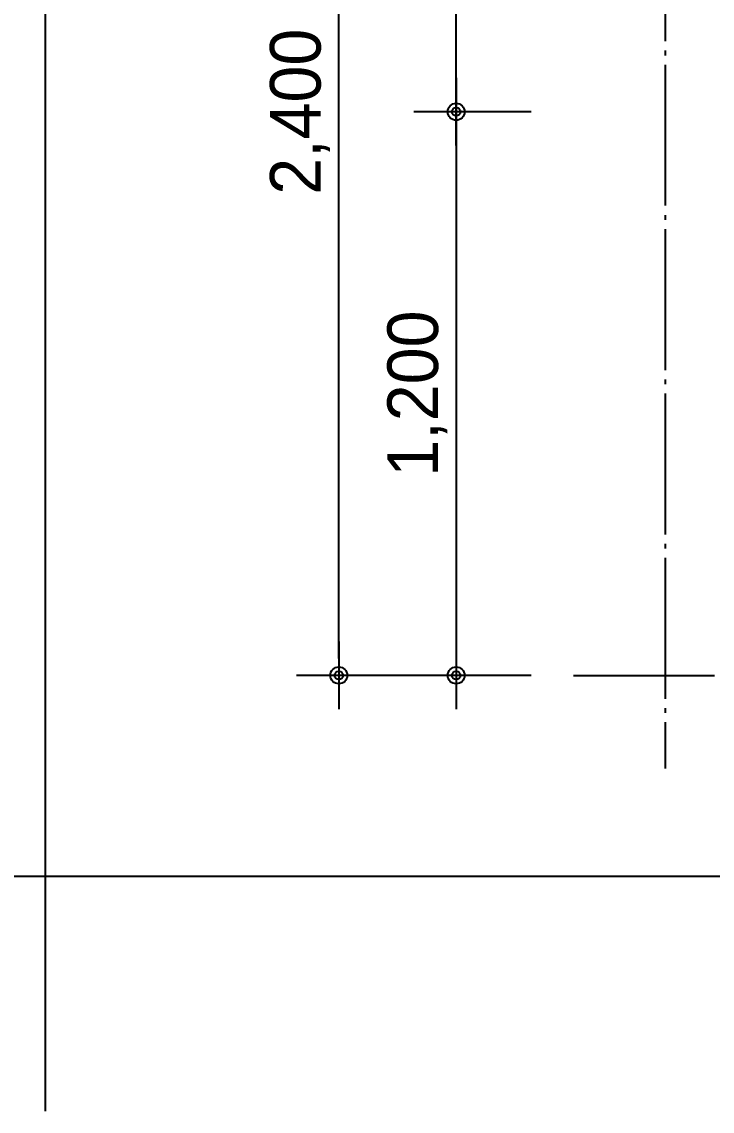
# Model space of a CAD drawing. Header units: millimetres. Extents: x 555 to 100215, y 750 to 17024.
# Drawn here: x 11365 to 12836, y 750 to 3069 of the extents above; entities that cross this region are included whole.
import ezdxf

# ---------------------------------------------------------------- set-up
doc = ezdxf.new("R2010")
doc.units = ezdxf.units.MM
doc.linetypes.add('CEN', pattern=[35, 30, -2, 1, -2])
doc.layers.add('$ZCDB_AUDIT_GENERATED_600D18', color=7, linetype='Continuous')
doc.layers.add('CEN', color=1, linetype='CEN')
doc.styles.add('나눔고딕', font='')
doc.styles.get('나눔고딕').set_extended_font_data('Dotum')
doc.dimstyles.new('DIM_600(외부치수)', dxfattribs={"dimscale": 400, "dimtxt": 3.3, "dimasz": 1, "dimexe": 2, "dimexo": 2, "dimgap": 1, "dimtad": 1, "dimdec": 0, "dimdsep": 46, "dimlunit": 6, "dimtxsty": '나눔고딕', "dimblk1": 'DIMDOT', "dimblk2": 'DIMDOT', "dimsah": 1, "dimcen": 2.5, "dimdle": 1.5, "dimclrd": 8, "dimclre": 8, "dimclrt": 3, "dimadec": 0, "dimazin": 0, "dimtfac": 1, "dimtdec": 0, "dimtix": 1, "dimtmove": 2, "dimatfit": 3, "dimldrblk": 'DIMDOT', "dimfxl": 1, "dimtvp": 1, "dimtolj": 1, "dimtzin": 0, "dimarcsym": 0})

# ---------------------------------------------------------------- blocks, each defined once
blk = doc.blocks.new('DIMDOT')
at = {"color": 0}
blk.add_line((-2, 0), (2, 0), dxfattribs=at)
for radius in [0.5, 0.25]:
    blk.add_circle((0, 0), radius, dxfattribs=at)
blk = doc.blocks.new('*D273')
at = {"layer": '$ZCDB_AUDIT_GENERATED_600D18', "color": 8, "lineweight": -2, "transparency": 16777216}
for p, q in [((12450.2, 4077.9, 0), (11950.2, 4077.9, 0)), ((12040.2, 1713.9, 0), (12040.2, 4041.9, 0)), ((12450.2, 1677.9, 0), (11950.2, 1677.9, 0))]:
    blk.add_line(p, q, dxfattribs=at)
at = {"layer": 'Defpoints', "color": 0, "transparency": 16777216}
for p in [(12040.2, 4077.9, 0), (12540.2, 4077.9, 0), (12540.2, 1677.9, 0)]:
    blk.add_point(p, dxfattribs=at)
at = {"layer": '$ZCDB_AUDIT_GENERATED_600D18', "color": 8, "lineweight": -2, "transparency": 16777216, "xscale": 36, "yscale": 36, "zscale": 36}
for p, rotation in [((12040.2, 4077.9, 0), 90), ((12040.2, 1677.9, 0), 270)]:
    blk.add_blockref('DIMDOT', p, dxfattribs=dict(at, rotation=rotation))
at = {"layer": '$ZCDB_AUDIT_GENERATED_600D18', "color": 3, "transparency": 16777216, "insert": (11957.7, 2877.9, 0), "char_height": 108, "attachment_point": 5, "rotation": 90, "style": '나눔고딕'}
blk.add_mtext('\\A1;2,400', dxfattribs=at)
blk = doc.blocks.new('*D274')
at = {"layer": '$ZCDB_AUDIT_GENERATED_600D18', "color": 8, "lineweight": -2, "transparency": 16777216}
for p, q in [((12450.2, 2877.9), (12200.2, 2877.9)), ((12290.2, 2841.9), (12290.2, 1713.9)), ((12450.2, 1677.9), (12200.2, 1677.9))]:
    blk.add_line(p, q, dxfattribs=at)
at = {"layer": 'Defpoints', "color": 0, "transparency": 16777216}
for p in [(12540.2, 2877.9, 0), (12290.2, 1677.9), (12540.2, 1677.9, 0)]:
    blk.add_point(p, dxfattribs=at)
at = {"layer": '$ZCDB_AUDIT_GENERATED_600D18', "color": 8, "lineweight": -2, "transparency": 16777216, "xscale": 36, "yscale": 36, "zscale": 36}
for p, rotation in [((12290.2, 2877.9), 90), ((12290.2, 1677.9), 270)]:
    blk.add_blockref('DIMDOT', p, dxfattribs=dict(at, rotation=rotation))
at = {"layer": '$ZCDB_AUDIT_GENERATED_600D18', "color": 3, "transparency": 16777216, "insert": (12207.7, 2277.9), "char_height": 108, "attachment_point": 5, "rotation": 90, "style": '나눔고딕'}
blk.add_mtext('\\A1;1,200', dxfattribs=at)
blk = doc.blocks.new('*D275')
at = {"layer": '$ZCDB_AUDIT_GENERATED_600D18', "color": 8, "lineweight": -2, "transparency": 16777216}
for p, q in [((12450.2, 4077.9), (12200.2, 4077.9)), ((12290.2, 2913.9), (12290.2, 4041.9)), ((12450.2, 2877.9), (12200.2, 2877.9))]:
    blk.add_line(p, q, dxfattribs=at)
at = {"layer": 'Defpoints', "color": 0, "transparency": 16777216}
for p in [(12290.2, 4077.9), (12540.2, 4077.9, 0), (12540.2, 2877.9, 0)]:
    blk.add_point(p, dxfattribs=at)
at = {"layer": '$ZCDB_AUDIT_GENERATED_600D18', "color": 8, "lineweight": -2, "transparency": 16777216, "xscale": 36, "yscale": 36, "zscale": 36}
for p, rotation in [((12290.2, 4077.9), 90), ((12290.2, 2877.9), 270)]:
    blk.add_blockref('DIMDOT', p, dxfattribs=dict(at, rotation=rotation))
at = {"layer": '$ZCDB_AUDIT_GENERATED_600D18', "color": 3, "transparency": 16777216, "insert": (12207.7, 3477.9), "char_height": 108, "attachment_point": 5, "rotation": 90, "style": '나눔고딕'}
blk.add_mtext('\\A1;1,200', dxfattribs=at)

msp = doc.modelspace()

# ---------------------------------------------------------------- linework, layer by layer
at = {"color": 3}
msp.add_line((11415, 9946.87), (11415, 750), dxfattribs=at)
at = {"color": 4}
msp.add_line((22275, 1250), (555, 1250), dxfattribs=at)
at = {"layer": 'CEN', "ltscale": 10}
for p, q in [((12735.22, 4377.95, 0), (12735.22, 1479.95, 0)), ((12540.22, 1677.95, 0), (16225.22, 1677.95, 0))]:
    msp.add_line(p, q, dxfattribs=at)

# ---------------------------------------------------------------- dimensions: what is measured, and where the dimension line sits
at = {"layer": '$ZCDB_AUDIT_GENERATED_600D18'}
for p1, p2, distance, picture, middle in [((12540.22, 1677.95, 0), (12540.22, 4077.95, 0), 500, '*D273', (11957.75, 2877.95, 0)), ((12540.22, 2877.95, 0), (12540.22, 4077.95, 0), 250, '*D275', (12207.75, 3477.95, 0)), ((12540.22, 2877.95, 0), (12540.22, 1677.95, 0), -250, '*D274', (12207.75, 2277.95, 0))]:
    dim = msp.add_aligned_dim(p1=p1, p2=p2, distance=distance, dimstyle='DIM_600(외부치수)', override={"dimscale": 300, "dimtxt": 0.36, "dimasz": 0.12, "dimexe": 0.3, "dimexo": 0.3, "dimgap": 0.06, "dimdec": 1, "dimblk1": 'DIMDOT', "dimblk2": 'DIMDOT', "dimdle": 0.06}, dxfattribs=at)
    dim.commit()
    dim.dimension.update_dxf_attribs({"geometry": picture, "text_midpoint": middle})

doc.saveas('drawing.dxf')
